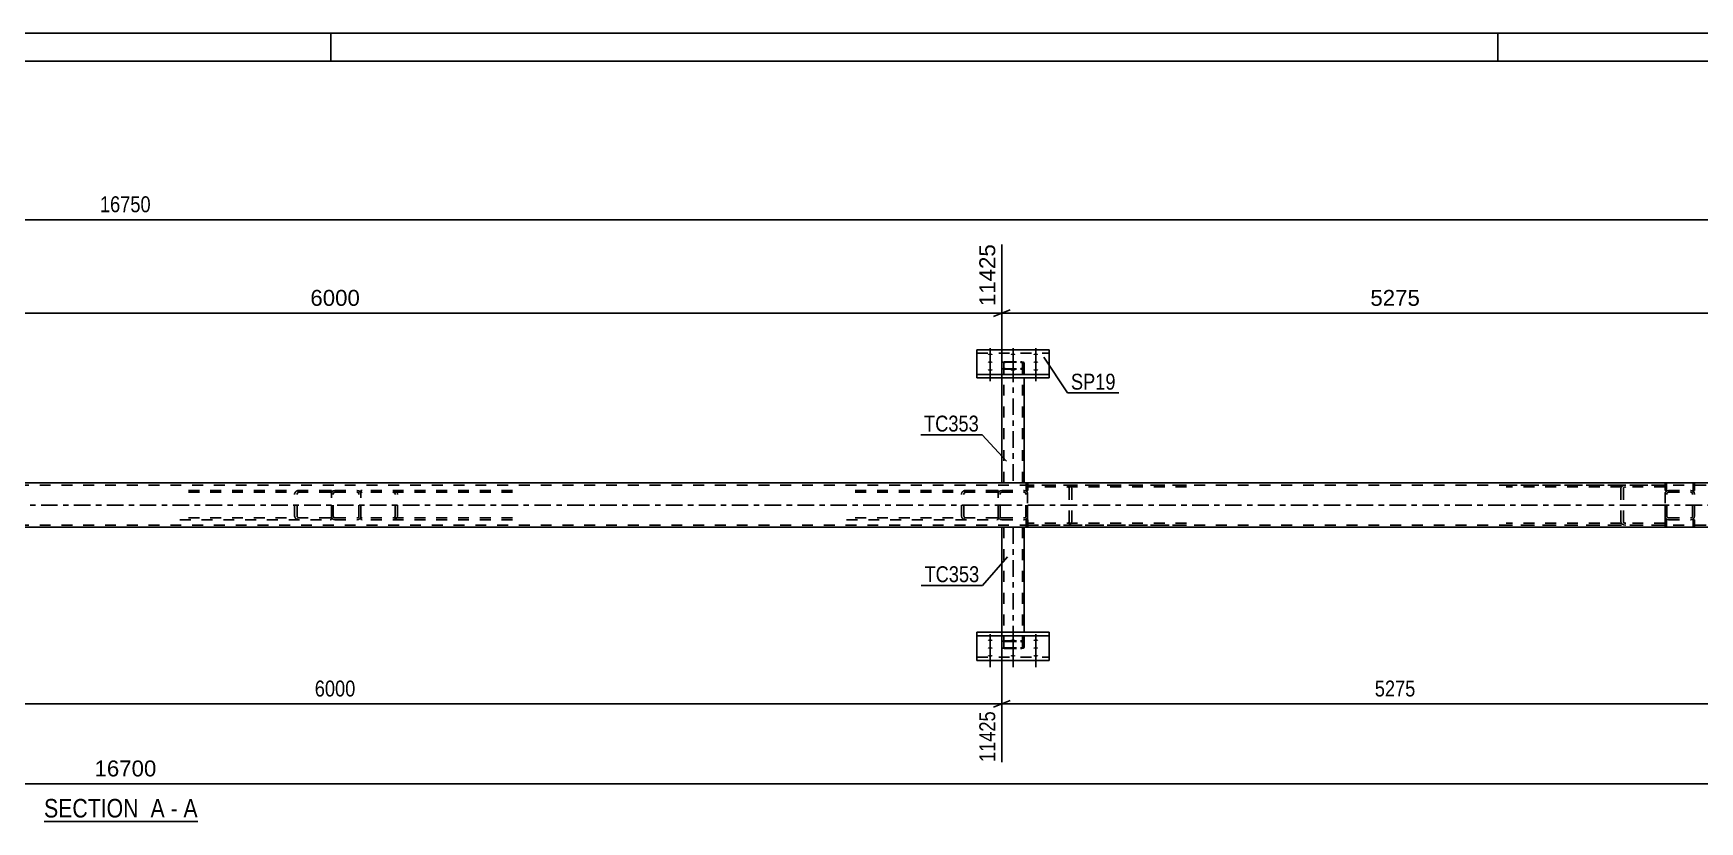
# Model space of a CAD drawing. Header units: millimetres. Extents: x -76 to 765, y -395 to 199.
# Drawn here: x 291.4 to 591.3, y 57.2 to 199 of the extents above; entities that cross this region are included whole.
import ezdxf

# ---------------------------------------------------------------- set-up
doc = ezdxf.new("R2010")
doc.units = ezdxf.units.MM
doc.linetypes.add('DXK_LINE_DOT2', pattern=[3.9198, 1.9599, -1.9599])
doc.linetypes.add('DXK_LINE_DOT3', pattern=[5.9187, 2.979, -0.9799, 0.9799, -0.9799])
doc.styles.add('Arial', font='ARIAL.TTF', dxfattribs={"height": 0.2})
doc.styles.add('Arial Narrow', font='ARIALN.TTF', dxfattribs={"height": 0.2})

# ---------------------------------------------------------------- blocks, each defined once
blk = doc.blocks.new('Unknown-761551795-1132')
at = {"color": 5, "linetype": 'Continuous'}
for p, q in [((764.95, 199), (-76.05, 199)), ((344.95, 194), (344.95, 199)), ((554.95, 194), (554.95, 199)), ((759.95, 194), (-71.05, 194))]:
    blk.add_line(p, q, dxfattribs=at)
blk = doc.blocks.new('Unknown-761551795-20 - 2771')
at = {"color": 6, "linetype": 'Continuous'}
blk.add_line((293.34, 57.16), (320.99, 57.16), dxfattribs=at)
at = {"color": 0, "linetype": 'Continuous'}
blk.add_wipeout([(311.45, 57.91), (311.45, 61.41), (293.34, 61.41), (293.34, 57.91)], dxfattribs=at)
at = {"color": 7, "linetype": 'Continuous', "style": 'Arial Narrow'}
blk.add_text('SECTION ', height=3.34, dxfattribs=at).set_placement((293.34, 57.91))
at = {"color": 0, "linetype": 'Continuous'}
blk.add_wipeout([(315.06, 57.91), (315.06, 61.41), (312.5, 61.41), (312.5, 57.91)], dxfattribs=at)
blk.add_wipeout([(317.38, 57.91), (317.38, 61.41), (316.11, 61.41), (316.11, 57.91)], dxfattribs=at)
at = {"color": 7, "linetype": 'Continuous', "style": 'Arial Narrow'}
blk.add_text('A', height=3.34, dxfattribs=at).set_placement((312.5, 57.91))
at = {"color": 0, "linetype": 'Continuous'}
blk.add_wipeout([(320.99, 57.91), (320.99, 61.41), (318.43, 61.41), (318.43, 57.91)], dxfattribs=at)
at = {"color": 7, "linetype": 'Continuous', "style": 'Arial Narrow'}
for s, p in [('A', (318.43, 57.91)), ('-', (316.11, 57.91))]:
    blk.add_text(s, height=3.34, dxfattribs=at).set_placement(p)
blk = doc.blocks.new('Part-761551795-2806 - 2771')
at = {"color": 7, "linetype": 'DXK_LINE_DOT2'}
for p, q in [((556.46, 117.72), (585.07, 117.72)), ((585.07, 117.4), (556.46, 117.4)), ((577.19, 117.32), (577.12, 117.08)), ((577.12, 111.16), (577.12, 117.08)), ((577.56, 117.08), (577.59, 117.2)), ((577.56, 111.16), (577.56, 117.08)), ((578, 117.72), (577.66, 117.67)), ((577.83, 117.37), (578, 117.4)), ((585.07, 110.52), (585.07, 117.72)), ((577.12, 111.16), (577.19, 110.91)), ((577.59, 111.04), (577.56, 111.16)), ((585.07, 110.84), (556.46, 110.84)), ((585.07, 110.52), (556.46, 110.52)), ((577.66, 110.57), (578, 110.52)), ((578, 110.84), (577.83, 110.86))]:
    blk.add_line(p, q, dxfattribs=at)
for centre, radius, start, end in [((577.87, 116.89), 0.802, 104.5547, 147.5896), ((577.93, 116.99), 0.401, 104.5547, 147.5896), ((577.93, 111.25), 0.401, 212.4104, 255.4453), ((577.87, 111.34), 0.802, 212.4104, 255.4453)]:
    blk.add_arc(centre, radius, start, end, dxfattribs=at)
blk = doc.blocks.new('Part-761551795-2894 - 2771')
at = {"color": 7, "linetype": 'DXK_LINE_DOT2'}
for p, q in [((585.11, 116.36), (585.07, 116.12)), ((585.07, 112.12), (585.07, 116.12)), ((585.39, 116.12), (585.41, 116.24)), ((585.39, 112.12), (585.39, 116.12)), ((585.71, 116.76), (585.46, 116.71)), ((585.58, 116.41), (585.71, 116.44)), ((585.71, 116.76), (589.71, 116.76)), ((585.71, 116.44), (589.71, 116.44)), ((589.95, 116.71), (589.71, 116.76)), ((589.71, 116.44), (589.83, 116.41)), ((590, 116.24), (590.03, 116.12)), ((590.03, 112.12), (590.03, 116.12)), ((590.35, 116.12), (590.3, 116.36)), ((590.35, 112.12), (590.35, 116.12)), ((585.07, 112.12), (585.11, 111.87)), ((585.41, 112), (585.39, 112.12)), ((585.46, 111.53), (585.71, 111.48)), ((585.71, 111.8), (585.58, 111.82)), ((585.71, 111.8), (589.71, 111.8)), ((585.71, 111.48), (589.71, 111.48)), ((589.83, 111.82), (589.71, 111.8)), ((589.71, 111.48), (589.95, 111.53)), ((590.03, 112.12), (590, 112)), ((590.3, 111.87), (590.35, 112.12))]:
    blk.add_line(p, q, dxfattribs=at)
at = {"color": 7, "linetype": 'DXK_LINE_DOT3'}
blk.add_line((587.71, 114.12), (587.71, 114.12), dxfattribs=at)
at = {"color": 7, "linetype": 'DXK_LINE_DOT2'}
for centre, radius, start, end in [((585.71, 116.12), 0.64, 112.5, 157.5), ((585.71, 116.12), 0.32, 112.5, 157.5), ((589.71, 116.12), 0.32, 22.5, 67.5), ((589.71, 116.12), 0.64, 22.5, 67.5), ((585.71, 112.12), 0.64, 202.5, 247.5), ((585.71, 112.12), 0.32, 202.5, 247.5), ((589.71, 112.12), 0.32, 292.5, 337.5), ((589.71, 112.12), 0.64, 292.5, 337.5)]:
    blk.add_arc(centre, radius, start, end, dxfattribs=at)
blk = doc.blocks.new('Part-761551795-2795 - 2771')
at = {"color": 7, "linetype": 'DXK_LINE_DOT2'}
for p, q in [((590.35, 111.48), (590.11, 111.48)), ((590.11, 111.48), (590.11, 110.28)), ((590.11, 111.48), (590.11, 110.28)), ((590.35, 110.28), (590.35, 111.48)), ((590.35, 110.28), (590.35, 111.48)), ((590.35, 110.28), (590.11, 110.28))]:
    blk.add_line(p, q, dxfattribs=at)
blk = doc.blocks.new('Part-761551795-2792 - 2771')
at = {"color": 7, "linetype": 'DXK_LINE_DOT2'}
for p, q in [((470.36, 111.48), (470.11, 111.48)), ((470.11, 111.48), (470.11, 110.28)), ((470.12, 111.48), (470.12, 110.28)), ((470.35, 110.28), (470.35, 111.48)), ((470.36, 110.28), (470.36, 111.48)), ((470.36, 110.28), (470.11, 110.28))]:
    blk.add_line(p, q, dxfattribs=at)
blk = doc.blocks.new('Part-761551795-2793 - 2771')
at = {"color": 7, "linetype": 'DXK_LINE_DOT2'}
for p, q in [((470.36, 117.96), (470.11, 117.96)), ((470.11, 117.96), (470.11, 116.76)), ((470.12, 117.96), (470.12, 116.76)), ((470.35, 117.96), (470.35, 116.76)), ((470.36, 116.76), (470.36, 117.96)), ((470.11, 116.76), (470.36, 116.76))]:
    blk.add_line(p, q, dxfattribs=at)
blk = doc.blocks.new('Part-761551795-2794 - 2771')
at = {"color": 7, "linetype": 'DXK_LINE_DOT2'}
for p, q in [((585.31, 111.48), (585.07, 111.48)), ((585.07, 110.28), (585.07, 111.48)), ((585.07, 111.48), (585.07, 110.28)), ((585.31, 110.28), (585.31, 111.48)), ((585.31, 110.28), (585.31, 111.48)), ((585.07, 110.28), (585.31, 110.28))]:
    blk.add_line(p, q, dxfattribs=at)
blk = doc.blocks.new('Part-761551795-2796 - 2771')
at = {"color": 7, "linetype": 'DXK_LINE_DOT2'}
for p, q in [((585.31, 117.96), (585.07, 117.96)), ((585.07, 117.96), (585.07, 116.76)), ((585.07, 117.96), (585.07, 116.76)), ((585.31, 116.76), (585.31, 117.96)), ((585.31, 116.76), (585.31, 117.96)), ((585.07, 116.76), (585.31, 116.76))]:
    blk.add_line(p, q, dxfattribs=at)
blk = doc.blocks.new('Part-761551795-2797 - 2771')
at = {"color": 7, "linetype": 'DXK_LINE_DOT2'}
for p, q in [((590.35, 117.96), (590.11, 117.96)), ((590.11, 117.96), (590.11, 116.76)), ((590.11, 117.96), (590.11, 116.76)), ((590.35, 117.96), (590.35, 116.76)), ((590.35, 116.76), (590.35, 117.96)), ((590.11, 116.76), (590.35, 116.76))]:
    blk.add_line(p, q, dxfattribs=at)
blk = doc.blocks.new('Part-761551795-2804 - 2771')
at = {"color": 7, "linetype": 'DXK_LINE_DOT2'}
for p, q in [((464.81, 116.76), (437.77, 116.76)), ((464.81, 116.44), (437.77, 116.44)), ((458.51, 116.36), (458.44, 116.12)), ((458.44, 112.12), (458.44, 116.12)), ((458.88, 116.12), (458.91, 116.24)), ((458.88, 112.12), (458.88, 116.12)), ((459.32, 116.76), (458.98, 116.71)), ((459.15, 116.41), (459.32, 116.44)), ((464.81, 116.76), (465.07, 116.72)), ((464.81, 116.44), (464.98, 116.41)), ((464.98, 116.41), (465.07, 116.37)), ((465.07, 111.52), (465.07, 116.72)), ((464.81, 111.8), (437.77, 111.8)), ((437.77, 111.48), (464.81, 111.48)), ((458.44, 112.12), (458.51, 111.87)), ((458.91, 112), (458.88, 112.12)), ((458.98, 111.53), (459.32, 111.48)), ((459.32, 111.8), (459.15, 111.82)), ((464.98, 111.82), (464.81, 111.8)), ((464.81, 111.48), (465.07, 111.52)), ((465.07, 111.87), (464.98, 111.82))]:
    blk.add_line(p, q, dxfattribs=at)
for centre, radius, start, end in [((459.18, 115.93), 0.802, 104.5546, 147.5894), ((459.25, 116.03), 0.401, 104.5546, 147.5894), ((459.18, 112.3), 0.802, 212.4106, 255.4454), ((459.25, 112.21), 0.401, 212.4106, 255.4454)]:
    blk.add_arc(centre, radius, start, end, dxfattribs=at)
blk = doc.blocks.new('Part-761551795-2805 - 2771')
at = {"color": 7, "linetype": 'DXK_LINE_DOT2'}
for p, q in [((350.6, 116.76), (350.34, 116.72)), ((350.34, 111.52), (350.34, 116.72)), ((350.34, 116.37), (350.43, 116.41)), ((350.43, 116.41), (350.6, 116.44)), ((377.64, 116.76), (350.6, 116.76)), ((377.64, 116.44), (350.6, 116.44)), ((356.43, 116.71), (356.09, 116.76)), ((356.09, 116.44), (356.26, 116.41)), ((356.5, 116.24), (356.53, 116.12)), ((356.53, 112.12), (356.53, 116.12)), ((356.97, 116.12), (356.91, 116.36)), ((356.97, 112.12), (356.97, 116.12)), ((350.43, 111.82), (350.34, 111.87)), ((350.34, 111.52), (350.6, 111.48)), ((350.6, 111.8), (350.43, 111.82)), ((377.64, 111.8), (350.6, 111.8)), ((377.64, 111.48), (350.6, 111.48)), ((356.26, 111.82), (356.09, 111.8)), ((356.09, 111.48), (356.43, 111.53)), ((356.53, 112.12), (356.5, 112)), ((356.91, 111.87), (356.97, 112.12))]:
    blk.add_line(p, q, dxfattribs=at)
for centre, radius, start, end in [((356.16, 116.03), 0.401, 32.4104, 75.4453), ((356.23, 115.93), 0.802, 32.4104, 75.4453), ((356.16, 112.21), 0.401, 284.5547, 327.5896), ((356.23, 112.3), 0.802, 284.5547, 327.5896)]:
    blk.add_arc(centre, radius, start, end, dxfattribs=at)
blk = doc.blocks.new('Bolt-761551795-2856 - 2771')
at = {"linetype": 'Continuous'}
for points in [[(463.62, 141.09), (463.52, 141.09), (463.44, 141.1), (463.36, 141.12), (463.29, 141.14), (463.23, 141.16), (463.2, 141.19), (463.18, 141.22), (463.18, 141.26), (463.2, 141.29), (463.23, 141.31), (463.29, 141.34), (463.36, 141.36), (463.44, 141.38), (463.52, 141.39), (463.62, 141.39), (463.71, 141.39), (463.79, 141.38), (463.87, 141.36), (463.94, 141.34), (464, 141.31), (464.03, 141.29), (464.05, 141.26), (464.05, 141.22), (464.03, 141.19), (464, 141.16), (463.94, 141.14), (463.87, 141.12), (463.79, 141.1), (463.71, 141.09)], [(467.72, 141.09), (467.62, 141.09), (467.54, 141.1), (467.46, 141.12), (467.39, 141.14), (467.33, 141.16), (467.3, 141.19), (467.28, 141.22), (467.28, 141.26), (467.3, 141.29), (467.33, 141.31), (467.39, 141.34), (467.46, 141.36), (467.54, 141.38), (467.62, 141.39), (467.72, 141.39), (467.81, 141.39), (467.89, 141.38), (467.97, 141.36), (468.04, 141.34), (468.1, 141.31), (468.13, 141.29), (468.15, 141.26), (468.15, 141.22), (468.13, 141.19), (468.1, 141.16), (468.04, 141.14), (467.97, 141.12), (467.89, 141.1), (467.81, 141.09)], [(471.82, 141.09), (471.72, 141.09), (471.64, 141.1), (471.56, 141.12), (471.49, 141.14), (471.43, 141.16), (471.4, 141.19), (471.38, 141.22), (471.38, 141.26), (471.4, 141.29), (471.43, 141.31), (471.49, 141.34), (471.56, 141.36), (471.64, 141.38), (471.72, 141.39), (471.82, 141.39), (471.91, 141.39), (471.99, 141.38), (472.07, 141.36), (472.14, 141.34), (472.2, 141.31), (472.23, 141.29), (472.25, 141.26), (472.25, 141.22), (472.23, 141.19), (472.2, 141.16), (472.14, 141.14), (472.07, 141.12), (471.99, 141.1), (471.91, 141.09)], [(463.62, 139.69), (463.52, 139.69), (463.44, 139.7), (463.36, 139.72), (463.29, 139.74), (463.23, 139.76), (463.2, 139.79), (463.18, 139.82), (463.18, 139.85), (463.2, 139.88), (463.23, 139.91), (463.29, 139.94), (463.36, 139.96), (463.44, 139.97), (463.52, 139.98), (463.62, 139.99), (463.71, 139.98), (463.79, 139.97), (463.87, 139.96), (463.94, 139.94), (464, 139.91), (464.03, 139.88), (464.05, 139.85), (464.05, 139.82), (464.03, 139.79), (464, 139.76), (463.94, 139.74), (463.87, 139.72), (463.79, 139.7), (463.71, 139.69)], [(463.62, 138.28), (463.52, 138.29), (463.44, 138.3), (463.36, 138.31), (463.29, 138.33), (463.23, 138.36), (463.2, 138.39), (463.18, 138.42), (463.18, 138.45), (463.2, 138.48), (463.23, 138.51), (463.29, 138.54), (463.36, 138.56), (463.44, 138.57), (463.52, 138.58), (463.62, 138.59), (463.71, 138.58), (463.79, 138.57), (463.87, 138.56), (463.94, 138.54), (464, 138.51), (464.03, 138.48), (464.05, 138.45), (464.05, 138.42), (464.03, 138.39), (464, 138.36), (463.94, 138.33), (463.87, 138.31), (463.79, 138.3), (463.71, 138.29)], [(467.72, 138.28), (467.62, 138.29), (467.54, 138.3), (467.46, 138.31), (467.39, 138.33), (467.33, 138.36), (467.3, 138.39), (467.28, 138.42), (467.28, 138.45), (467.3, 138.48), (467.33, 138.51), (467.39, 138.54), (467.46, 138.56), (467.54, 138.57), (467.62, 138.58), (467.72, 138.59), (467.81, 138.58), (467.89, 138.57), (467.97, 138.56), (468.04, 138.54), (468.1, 138.51), (468.13, 138.48), (468.15, 138.45), (468.15, 138.42), (468.13, 138.39), (468.1, 138.36), (468.04, 138.33), (467.97, 138.31), (467.89, 138.3), (467.81, 138.29)], [(471.82, 139.69), (471.72, 139.69), (471.64, 139.7), (471.56, 139.72), (471.49, 139.74), (471.43, 139.76), (471.4, 139.79), (471.38, 139.82), (471.38, 139.85), (471.4, 139.88), (471.43, 139.91), (471.49, 139.94), (471.56, 139.96), (471.64, 139.97), (471.72, 139.98), (471.82, 139.99), (471.91, 139.98), (471.99, 139.97), (472.07, 139.96), (472.14, 139.94), (472.2, 139.91), (472.23, 139.88), (472.25, 139.85), (472.25, 139.82), (472.23, 139.79), (472.2, 139.76), (472.14, 139.74), (472.07, 139.72), (471.99, 139.7), (471.91, 139.69)], [(471.82, 138.28), (471.72, 138.29), (471.64, 138.3), (471.56, 138.31), (471.49, 138.33), (471.43, 138.36), (471.4, 138.39), (471.38, 138.42), (471.38, 138.45), (471.4, 138.48), (471.43, 138.51), (471.49, 138.54), (471.56, 138.56), (471.64, 138.57), (471.72, 138.58), (471.82, 138.59), (471.91, 138.58), (471.99, 138.57), (472.07, 138.56), (472.14, 138.54), (472.2, 138.51), (472.23, 138.48), (472.25, 138.45), (472.25, 138.42), (472.23, 138.39), (472.2, 138.36), (472.14, 138.33), (472.07, 138.31), (471.99, 138.3), (471.91, 138.29)]]:
    blk.add_hatch(color=1, dxfattribs=at).paths.add_polyline_path(points)
at = {"color": 1, "linetype": 'Continuous'}
for p, q in [((463.62, 142.33), (463.62, 139.21)), ((467.72, 142.33), (467.72, 139.21)), ((471.82, 142.33), (471.82, 139.21)), ((463.62, 140.93), (463.62, 137.81)), ((463.62, 139.52), (463.62, 136.41)), ((467.72, 139.52), (467.72, 136.41)), ((471.82, 140.93), (471.82, 137.81)), ((471.82, 139.52), (471.82, 136.41))]:
    blk.add_line(p, q, dxfattribs=at)
blk = doc.blocks.new('Part-761551795-2807 - 2771')
at = {"color": 7, "linetype": 'DXK_LINE_DOT2'}
for p, q in [((470.35, 110.52), (470.35, 117.72)), ((498.95, 117.72), (470.35, 117.72)), ((498.95, 117.4), (470.35, 117.4)), ((477.75, 117.67), (477.41, 117.72)), ((477.41, 117.4), (477.58, 117.37)), ((477.82, 117.2), (477.85, 117.08)), ((477.85, 111.16), (477.85, 117.08)), ((478.29, 117.08), (478.22, 117.32)), ((478.29, 111.16), (478.29, 117.08)), ((477.85, 111.16), (477.82, 111.04)), ((478.22, 110.91), (478.29, 111.16)), ((498.95, 110.84), (470.35, 110.84)), ((470.35, 110.52), (498.95, 110.52)), ((477.58, 110.86), (477.41, 110.84)), ((477.41, 110.52), (477.75, 110.57))]:
    blk.add_line(p, q, dxfattribs=at)
for centre, radius, start, end in [((477.48, 116.99), 0.401, 32.4104, 75.4453), ((477.55, 116.89), 0.802, 32.4104, 75.4453), ((477.48, 111.25), 0.401, 284.5547, 327.5896), ((477.55, 111.34), 0.802, 284.5547, 327.5896)]:
    blk.add_arc(centre, radius, start, end, dxfattribs=at)
blk = doc.blocks.new('Part-761551795-2809 - 2771')
at = {"color": 7, "linetype": 'DXK_LINE_DOT2'}
for p, q in [((345.11, 116.36), (345.06, 116.12)), ((345.06, 112.12), (345.06, 116.12)), ((345.38, 116.12), (345.41, 116.24)), ((345.38, 112.12), (345.38, 116.12)), ((345.7, 116.76), (345.46, 116.71)), ((345.58, 116.41), (345.7, 116.44)), ((345.7, 116.76), (349.7, 116.76)), ((345.7, 116.44), (349.7, 116.44)), ((349.95, 116.71), (349.7, 116.76)), ((349.7, 116.44), (349.83, 116.41)), ((350, 116.24), (350.02, 116.12)), ((350.02, 112.12), (350.02, 116.12)), ((350.34, 116.12), (350.3, 116.36)), ((350.34, 112.12), (350.34, 116.12)), ((345.06, 112.12), (345.11, 111.87)), ((345.41, 112), (345.38, 112.12)), ((345.46, 111.53), (345.7, 111.48)), ((345.7, 111.8), (345.58, 111.82)), ((345.7, 111.8), (349.7, 111.8)), ((345.7, 111.48), (349.7, 111.48)), ((349.83, 111.82), (349.7, 111.8)), ((349.7, 111.48), (349.95, 111.53)), ((350.02, 112.12), (350, 112)), ((350.3, 111.87), (350.34, 112.12))]:
    blk.add_line(p, q, dxfattribs=at)
for centre, radius, start, end in [((345.7, 116.12), 0.64, 112.5, 157.5), ((345.7, 116.12), 0.32, 112.5, 157.5), ((349.7, 116.12), 0.32, 22.5, 67.5), ((349.7, 116.12), 0.64, 22.5, 67.5), ((345.7, 112.12), 0.64, 202.5, 247.5), ((345.7, 112.12), 0.32, 202.5, 247.5), ((349.7, 112.12), 0.32, 292.5, 337.5), ((349.7, 112.12), 0.64, 292.5, 337.5)]:
    blk.add_arc(centre, radius, start, end, dxfattribs=at)
blk = doc.blocks.new('Part-761551795-2814 - 2771')
at = {"color": 7, "linetype": 'DXK_LINE_DOT2'}
for p, q in [((344.81, 116.76), (317.77, 116.76)), ((344.81, 116.44), (317.77, 116.44)), ((338.51, 116.36), (338.44, 116.12)), ((338.44, 112.12), (338.44, 116.12)), ((338.88, 116.12), (338.91, 116.24)), ((338.88, 112.12), (338.88, 116.12)), ((339.32, 116.76), (338.98, 116.71)), ((339.15, 116.41), (339.32, 116.44)), ((344.81, 116.76), (345.06, 116.72)), ((344.81, 116.44), (344.98, 116.41)), ((344.98, 116.41), (345.06, 116.37)), ((345.06, 111.52), (345.06, 116.72)), ((344.81, 111.8), (317.77, 111.8)), ((317.77, 111.48), (344.81, 111.48)), ((338.44, 112.12), (338.51, 111.87)), ((338.91, 112), (338.88, 112.12)), ((338.98, 111.53), (339.32, 111.48)), ((339.32, 111.8), (339.15, 111.82)), ((344.98, 111.82), (344.81, 111.8)), ((344.81, 111.48), (345.06, 111.52)), ((345.06, 111.87), (344.98, 111.82))]:
    blk.add_line(p, q, dxfattribs=at)
for centre, radius, start, end in [((339.18, 115.93), 0.802, 104.5547, 147.5896), ((339.25, 116.03), 0.401, 104.5547, 147.5896), ((339.18, 112.3), 0.802, 212.4104, 255.4453), ((339.25, 112.21), 0.401, 212.4104, 255.4453)]:
    blk.add_arc(centre, radius, start, end, dxfattribs=at)
blk = doc.blocks.new('Bolt-761551795-2819 - 2771')
at = {"linetype": 'Continuous'}
for points in [[(463.62, 89.95), (463.71, 89.95), (463.79, 89.94), (463.87, 89.92), (463.94, 89.9), (464, 89.88), (464.03, 89.85), (464.05, 89.82), (464.05, 89.79), (464.03, 89.76), (464, 89.73), (463.94, 89.7), (463.87, 89.68), (463.79, 89.67), (463.71, 89.66), (463.62, 89.65), (463.52, 89.66), (463.44, 89.67), (463.36, 89.68), (463.29, 89.7), (463.23, 89.73), (463.2, 89.76), (463.18, 89.79), (463.18, 89.82), (463.2, 89.85), (463.23, 89.88), (463.29, 89.9), (463.36, 89.92), (463.44, 89.94), (463.52, 89.95)], [(463.62, 88.55), (463.71, 88.55), (463.79, 88.54), (463.87, 88.52), (463.94, 88.5), (464, 88.48), (464.03, 88.45), (464.05, 88.42), (464.05, 88.39), (464.03, 88.35), (464, 88.33), (463.94, 88.3), (463.87, 88.28), (463.79, 88.26), (463.71, 88.25), (463.62, 88.25), (463.52, 88.25), (463.44, 88.26), (463.36, 88.28), (463.29, 88.3), (463.23, 88.33), (463.2, 88.35), (463.18, 88.39), (463.18, 88.42), (463.2, 88.45), (463.23, 88.48), (463.29, 88.5), (463.36, 88.52), (463.44, 88.54), (463.52, 88.55)], [(463.62, 87.15), (463.71, 87.15), (463.79, 87.14), (463.87, 87.12), (463.94, 87.1), (464, 87.07), (464.03, 87.04), (464.05, 87.01), (464.05, 86.98), (464.03, 86.95), (464, 86.92), (463.94, 86.9), (463.87, 86.88), (463.79, 86.86), (463.71, 86.85), (463.62, 86.85), (463.52, 86.85), (463.44, 86.86), (463.36, 86.88), (463.29, 86.9), (463.23, 86.92), (463.2, 86.95), (463.18, 86.98), (463.18, 87.01), (463.2, 87.04), (463.23, 87.07), (463.29, 87.1), (463.36, 87.12), (463.44, 87.14), (463.52, 87.15)], [(467.72, 89.95), (467.81, 89.95), (467.89, 89.94), (467.97, 89.92), (468.04, 89.9), (468.1, 89.88), (468.13, 89.85), (468.15, 89.82), (468.15, 89.79), (468.13, 89.76), (468.1, 89.73), (468.04, 89.7), (467.97, 89.68), (467.89, 89.67), (467.81, 89.66), (467.72, 89.65), (467.62, 89.66), (467.54, 89.67), (467.46, 89.68), (467.39, 89.7), (467.33, 89.73), (467.3, 89.76), (467.28, 89.79), (467.28, 89.82), (467.3, 89.85), (467.33, 89.88), (467.39, 89.9), (467.46, 89.92), (467.54, 89.94), (467.62, 89.95)], [(467.72, 87.15), (467.81, 87.15), (467.89, 87.14), (467.97, 87.12), (468.04, 87.1), (468.1, 87.07), (468.13, 87.04), (468.15, 87.01), (468.15, 86.98), (468.13, 86.95), (468.1, 86.92), (468.04, 86.9), (467.97, 86.88), (467.89, 86.86), (467.81, 86.85), (467.72, 86.85), (467.62, 86.85), (467.54, 86.86), (467.46, 86.88), (467.39, 86.9), (467.33, 86.92), (467.3, 86.95), (467.28, 86.98), (467.28, 87.01), (467.3, 87.04), (467.33, 87.07), (467.39, 87.1), (467.46, 87.12), (467.54, 87.14), (467.62, 87.15)], [(471.82, 89.95), (471.91, 89.95), (471.99, 89.94), (472.07, 89.92), (472.14, 89.9), (472.2, 89.88), (472.23, 89.85), (472.25, 89.82), (472.25, 89.79), (472.23, 89.76), (472.2, 89.73), (472.14, 89.7), (472.07, 89.68), (471.99, 89.67), (471.91, 89.66), (471.82, 89.65), (471.72, 89.66), (471.64, 89.67), (471.56, 89.68), (471.49, 89.7), (471.43, 89.73), (471.4, 89.76), (471.38, 89.79), (471.38, 89.82), (471.4, 89.85), (471.43, 89.88), (471.49, 89.9), (471.56, 89.92), (471.64, 89.94), (471.72, 89.95)], [(471.82, 88.55), (471.91, 88.55), (471.99, 88.54), (472.07, 88.52), (472.14, 88.5), (472.2, 88.48), (472.23, 88.45), (472.25, 88.42), (472.25, 88.39), (472.23, 88.35), (472.2, 88.33), (472.14, 88.3), (472.07, 88.28), (471.99, 88.26), (471.91, 88.25), (471.82, 88.25), (471.72, 88.25), (471.64, 88.26), (471.56, 88.28), (471.49, 88.3), (471.43, 88.33), (471.4, 88.35), (471.38, 88.39), (471.38, 88.42), (471.4, 88.45), (471.43, 88.48), (471.49, 88.5), (471.56, 88.52), (471.64, 88.54), (471.72, 88.55)], [(471.82, 87.15), (471.91, 87.15), (471.99, 87.14), (472.07, 87.12), (472.14, 87.1), (472.2, 87.07), (472.23, 87.04), (472.25, 87.01), (472.25, 86.98), (472.23, 86.95), (472.2, 86.92), (472.14, 86.9), (472.07, 86.88), (471.99, 86.86), (471.91, 86.85), (471.82, 86.85), (471.72, 86.85), (471.64, 86.86), (471.56, 86.88), (471.49, 86.9), (471.43, 86.92), (471.4, 86.95), (471.38, 86.98), (471.38, 87.01), (471.4, 87.04), (471.43, 87.07), (471.49, 87.1), (471.56, 87.12), (471.64, 87.14), (471.72, 87.15)]]:
    blk.add_hatch(color=1, dxfattribs=at).paths.add_polyline_path(points)
at = {"color": 1, "linetype": 'Continuous'}
for p, q in [((463.62, 90.89), (463.62, 87.77)), ((467.72, 90.89), (467.72, 87.77)), ((471.82, 90.89), (471.82, 87.77)), ((463.62, 89.49), (463.62, 86.37)), ((463.62, 88.09), (463.62, 84.97)), ((467.72, 88.09), (467.72, 84.97)), ((471.82, 89.49), (471.82, 86.37)), ((471.82, 88.09), (471.82, 84.97))]:
    blk.add_line(p, q, dxfattribs=at)
blk = doc.blocks.new('Part-761551795-2847 - 2771')
at = {"color": 7, "linetype": 'DXK_LINE_DOT2'}
for p, q in [((596.35, 117.72), (8.7, 117.72)), ((469.72, 118.12), (465.72, 118.12)), ((596.35, 110.52), (8.7, 110.52)), ((469.72, 110.12), (465.72, 110.12))]:
    blk.add_line(p, q, dxfattribs=at)
at = {"color": 2, "linetype": 'Continuous'}
for p, q in [((465.72, 118.12), (229.72, 118.12)), ((596.35, 118.12), (469.72, 118.12)), ((465.72, 110.12), (229.72, 110.12)), ((596.35, 110.12), (469.72, 110.12))]:
    blk.add_line(p, q, dxfattribs=at)
at = {"color": 7, "linetype": 'DXK_LINE_DOT3'}
blk.add_line((8.7, 114.12), (596.35, 114.12), dxfattribs=at)
blk = doc.blocks.new('Part-761551795-2864 - 2771')
at = {"color": 2, "linetype": 'Continuous'}
for p, q in [((469.72, 110.12), (465.72, 110.12)), ((465.72, 91.23), (465.72, 110.12)), ((469.72, 91.23), (469.72, 110.12))]:
    blk.add_line(p, q, dxfattribs=at)
at = {"color": 7, "linetype": 'DXK_LINE_DOT2'}
for p, q in [((466.04, 88.54), (466.04, 110.12)), ((469.3, 110.12), (469.32, 110.12)), ((469.37, 110.12), (469.4, 110.12)), ((469.4, 88.54), (469.4, 110.12)), ((465.72, 88.54), (465.72, 91.23)), ((469.72, 88.54), (469.72, 91.23)), ((465.76, 89.55), (465.72, 89.47)), ((465.72, 88.54), (465.76, 88.45)), ((465.9, 89.62), (465.76, 89.55)), ((465.76, 88.45), (465.9, 88.38)), ((466.11, 89.67), (465.9, 89.62)), ((465.9, 88.38), (466.11, 88.33)), ((466.04, 89.47), (466.06, 89.51)), ((466.06, 88.5), (466.04, 88.54)), ((466.06, 89.51), (466.13, 89.54)), ((466.13, 88.46), (466.06, 88.5)), ((466.36, 89.69), (466.11, 89.67)), ((466.11, 88.33), (466.36, 88.32)), ((466.13, 89.54), (466.23, 89.57)), ((466.23, 88.44), (466.13, 88.46)), ((466.23, 89.57), (466.36, 89.58)), ((466.36, 88.43), (466.23, 88.44)), ((466.36, 89.69), (469.08, 89.69)), ((466.36, 89.58), (469.08, 89.58)), ((466.36, 88.43), (469.08, 88.43)), ((466.36, 88.32), (469.08, 88.32)), ((469.32, 89.67), (469.08, 89.69)), ((469.08, 89.58), (469.2, 89.57)), ((469.2, 88.44), (469.08, 88.43)), ((469.08, 88.32), (469.32, 88.33)), ((469.2, 89.57), (469.3, 89.54)), ((469.3, 88.46), (469.2, 88.44)), ((469.3, 89.54), (469.37, 89.51)), ((469.37, 88.5), (469.3, 88.46)), ((469.53, 89.62), (469.32, 89.67)), ((469.32, 88.33), (469.53, 88.38)), ((469.37, 89.51), (469.4, 89.47)), ((469.4, 88.54), (469.37, 88.5)), ((469.67, 89.55), (469.53, 89.62)), ((469.53, 88.38), (469.67, 88.45)), ((469.72, 89.47), (469.67, 89.55)), ((469.67, 88.45), (469.72, 88.54))]:
    blk.add_line(p, q, dxfattribs=at)
at = {"color": 7, "linetype": 'DXK_LINE_DOT3'}
blk.add_line((467.72, 110.12), (467.72, 89), dxfattribs=at)
blk = doc.blocks.new('Part-761551795-2869 - 2771')
at = {"color": 7, "linetype": 'DXK_LINE_DOT2'}
for p, q in [((465.76, 139.78), (465.72, 139.7)), ((465.72, 139.7), (465.72, 137.01)), ((465.72, 138.77), (465.76, 138.69)), ((465.9, 139.86), (465.76, 139.78)), ((465.76, 138.69), (465.9, 138.62)), ((466.11, 139.9), (465.9, 139.86)), ((465.9, 138.62), (466.11, 138.57)), ((466.04, 139.7), (466.06, 139.74)), ((466.04, 139.7), (466.04, 118.12)), ((466.06, 138.73), (466.04, 138.77)), ((466.06, 139.74), (466.13, 139.78)), ((466.13, 138.69), (466.06, 138.73)), ((466.36, 139.92), (466.11, 139.9)), ((466.11, 138.57), (466.36, 138.55)), ((466.13, 139.78), (466.23, 139.8)), ((466.23, 138.67), (466.13, 138.69)), ((466.23, 139.8), (466.36, 139.81)), ((466.36, 138.66), (466.23, 138.67)), ((466.36, 139.92), (469.08, 139.92)), ((466.36, 139.81), (469.08, 139.81)), ((466.36, 138.66), (469.08, 138.66)), ((466.36, 138.55), (469.08, 138.55)), ((469.32, 139.9), (469.08, 139.92)), ((469.08, 139.81), (469.2, 139.8)), ((469.2, 138.67), (469.08, 138.66)), ((469.08, 138.55), (469.32, 138.57)), ((469.2, 139.8), (469.3, 139.78)), ((469.3, 138.69), (469.2, 138.67)), ((469.3, 139.78), (469.37, 139.74)), ((469.37, 138.73), (469.3, 138.69)), ((469.53, 139.86), (469.32, 139.9)), ((469.32, 138.57), (469.53, 138.62)), ((469.37, 139.74), (469.4, 139.7)), ((469.4, 138.77), (469.37, 138.73)), ((469.4, 139.7), (469.4, 118.12)), ((469.67, 139.78), (469.53, 139.86)), ((469.53, 138.62), (469.67, 138.69)), ((469.72, 139.7), (469.67, 139.78)), ((469.67, 138.69), (469.72, 138.77)), ((469.72, 139.7), (469.72, 137.01)), ((469.37, 118.12), (469.4, 118.12))]:
    blk.add_line(p, q, dxfattribs=at)
at = {"color": 7, "linetype": 'DXK_LINE_DOT3'}
blk.add_line((467.72, 139.24), (467.72, 118.12), dxfattribs=at)
at = {"color": 2, "linetype": 'Continuous'}
for p, q in [((465.72, 137.01), (465.72, 118.12)), ((469.72, 137.01), (469.72, 118.12)), ((469.32, 118.12), (465.72, 118.12)), ((469.72, 118.12), (469.32, 118.12))]:
    blk.add_line(p, q, dxfattribs=at)
blk = doc.blocks.new('Part-761551795-2880 - 2771')
at = {"color": 2, "linetype": 'Continuous'}
for p, q in [((474.22, 91.23), (461.22, 91.23)), ((461.22, 91.23), (461.22, 86.18)), ((461.22, 90.62), (474.22, 90.62)), ((474.22, 86.18), (474.22, 91.23)), ((461.22, 86.18), (474.22, 86.18))]:
    blk.add_line(p, q, dxfattribs=at)
at = {"color": 7, "linetype": 'DXK_LINE_DOT2'}
blk.add_line((461.22, 86.78), (474.22, 86.78), dxfattribs=at)
blk = doc.blocks.new('Part-761551795-2892 - 2771')
at = {"color": 7, "linetype": 'DXK_LINE_DOT2'}
for p, q in [((465.11, 116.36), (465.07, 116.12)), ((465.07, 112.12), (465.07, 116.12)), ((465.39, 116.12), (465.41, 116.24)), ((465.39, 112.12), (465.39, 116.12)), ((465.71, 116.76), (465.46, 116.71)), ((465.58, 116.41), (465.71, 116.44)), ((465.71, 116.76), (469.71, 116.76)), ((465.71, 116.44), (469.71, 116.44)), ((469.95, 116.71), (469.71, 116.76)), ((469.71, 116.44), (469.83, 116.41)), ((470, 116.24), (470.03, 116.12)), ((470.03, 112.12), (470.03, 116.12)), ((470.35, 116.12), (470.3, 116.36)), ((470.35, 112.12), (470.35, 116.12)), ((465.07, 112.12), (465.11, 111.87)), ((465.41, 112), (465.39, 112.12)), ((465.46, 111.53), (465.71, 111.48)), ((465.71, 111.8), (465.58, 111.82)), ((465.71, 111.8), (469.71, 111.8)), ((465.71, 111.48), (469.71, 111.48)), ((469.83, 111.82), (469.71, 111.8)), ((469.71, 111.48), (469.95, 111.53)), ((470.03, 112.12), (470, 112)), ((470.3, 111.87), (470.35, 112.12))]:
    blk.add_line(p, q, dxfattribs=at)
for centre, radius, start, end in [((465.71, 116.12), 0.64, 112.5, 157.5), ((465.71, 116.12), 0.32, 112.5, 157.5), ((469.71, 116.12), 0.32, 22.5, 67.5), ((469.71, 116.12), 0.64, 22.5, 67.5), ((465.71, 112.12), 0.64, 202.5, 247.5), ((465.71, 112.12), 0.32, 202.5, 247.5), ((469.71, 112.12), 0.32, 292.5, 337.5), ((469.71, 112.12), 0.64, 292.5, 337.5)]:
    blk.add_arc(centre, radius, start, end, dxfattribs=at)
blk = doc.blocks.new('Part-761551795-2938 - 2771')
at = {"color": 2, "linetype": 'Continuous'}
for p, q in [((461.22, 137.01), (461.22, 142.06)), ((461.22, 142.06), (474.22, 142.06)), ((474.22, 142.06), (474.22, 137.01)), ((461.22, 137.61), (474.22, 137.61)), ((461.22, 137.01), (474.22, 137.01))]:
    blk.add_line(p, q, dxfattribs=at)
at = {"color": 7, "linetype": 'DXK_LINE_DOT2'}
blk.add_line((461.22, 141.46), (474.22, 141.46), dxfattribs=at)
blk = doc.blocks.new('StraightDimension-761551795-2948 - 2771')
at = {"color": 7, "linetype": 'Continuous'}
blk.add_line((8.71, 63.95), (607.25, 63.95), dxfattribs=at)
at = {"color": 0}
blk.add_wipeout([(314.13, 64.7), (314.13, 68.9), (301.82, 68.9), (301.82, 64.7)], dxfattribs=at)
at = {"color": 3, "style": 'Arial'}
blk.add_text('16700', height=2.865, dxfattribs=at).set_placement((302.42, 65.3))
blk = doc.blocks.new('StraightDimension-761551795-3007 - 2771')
at = {"color": 7, "linetype": 'Continuous'}
for p, q in [((465.72, 128.65), (465.72, 161.03)), ((607.25, 123.95), (607.25, 161.03)), ((467.22, 149.22), (464.22, 148.02)), ((465.72, 148.62), (607.25, 148.62)), ((605.75, 148.02), (608.75, 149.22))]:
    blk.add_line(p, q, dxfattribs=at)
at = {"color": 0, "linetype": 'Continuous'}
blk.add_wipeout([(606.65, 161.63), (602.45, 161.63), (602.45, 149.32), (606.65, 149.32)], dxfattribs=at)
at = {"color": 0}
blk.add_wipeout([(541.53, 149.37), (541.53, 153.57), (531.43, 153.57), (531.43, 149.37)], dxfattribs=at)
at = {"color": 3, "linetype": 'Continuous', "style": 'Arial'}
blk.add_text('16700', height=2.865, rotation=90.0002, dxfattribs=at).set_placement((606.05, 149.92))
at = {"color": 3, "style": 'Arial'}
blk.add_text('5275', height=2.865, dxfattribs=at).set_placement((532.03, 149.97))
blk = doc.blocks.new('StraightDimension-761551795-3022 - 2771')
at = {"color": 7, "linetype": 'Continuous'}
for p, q in [((465.72, 128.65), (465.72, 161.03)), ((225.72, 128.65), (225.72, 158.81)), ((227.22, 149.22), (224.22, 148.02)), ((225.72, 148.62), (465.72, 148.62)), ((464.22, 148.02), (467.22, 149.22))]:
    blk.add_line(p, q, dxfattribs=at)
at = {"color": 0, "linetype": 'Continuous'}
blk.add_wipeout([(465.12, 161.63), (460.92, 161.63), (460.92, 149.32), (465.12, 149.32)], dxfattribs=at)
at = {"color": 0}
blk.add_wipeout([(350.76, 149.37), (350.76, 153.57), (340.67, 153.57), (340.67, 149.37)], dxfattribs=at)
at = {"color": 3, "linetype": 'Continuous', "style": 'Arial'}
blk.add_text('11425', height=2.865, rotation=90.0002, dxfattribs=at).set_placement((464.52, 149.92))
at = {"color": 3, "style": 'Arial'}
blk.add_text('6000', height=2.865, dxfattribs=at).set_placement((341.27, 149.97))
blk = doc.blocks.new('StraightDimension-761551795-3060 - 2771')
at = {"color": 7, "linetype": 'Continuous'}
for p, q in [((607.25, 104.32), (607.25, 67.89)), ((465.72, 98.9), (465.72, 67.89)), ((467.22, 78.93), (464.22, 77.73)), ((465.72, 78.33), (607.25, 78.33)), ((605.75, 77.73), (608.75, 78.93))]:
    blk.add_line(p, q, dxfattribs=at)
at = {"color": 0}
blk.add_wipeout([(540.74, 79.08), (540.74, 83.28), (532.22, 83.28), (532.22, 79.08)], dxfattribs=at)
at = {"color": 0, "linetype": 'Continuous'}
blk.add_wipeout([(606.65, 77.63), (602.45, 77.63), (602.45, 67.29), (606.65, 67.29)], dxfattribs=at)
at = {"color": 3, "style": 'Arial Narrow'}
blk.add_text('5275', height=2.863, dxfattribs=at).set_placement((532.82, 79.68))
at = {"color": 3, "linetype": 'Continuous', "style": 'Arial Narrow'}
blk.add_text('16700', height=2.863, rotation=90.0002, dxfattribs=at).set_placement((606.05, 67.89))
blk = doc.blocks.new('StraightDimension-761551795-3075 - 2771')
at = {"color": 7, "linetype": 'Continuous'}
for p, q in [((225.72, 98.9), (225.72, 69.72)), ((465.72, 98.9), (465.72, 67.89)), ((227.22, 78.93), (224.22, 77.73)), ((225.72, 78.33), (465.72, 78.33)), ((464.22, 77.73), (467.22, 78.93))]:
    blk.add_line(p, q, dxfattribs=at)
at = {"color": 0}
blk.add_wipeout([(349.97, 79.08), (349.97, 83.28), (341.46, 83.28), (341.46, 79.08)], dxfattribs=at)
at = {"color": 0, "linetype": 'Continuous'}
blk.add_wipeout([(465.12, 77.63), (460.92, 77.63), (460.92, 67.29), (465.12, 67.29)], dxfattribs=at)
at = {"color": 3, "style": 'Arial Narrow'}
blk.add_text('6000', height=2.863, dxfattribs=at).set_placement((342.06, 79.68))
at = {"color": 3, "linetype": 'Continuous', "style": 'Arial Narrow'}
blk.add_text('11425', height=2.863, rotation=90.0002, dxfattribs=at).set_placement((464.52, 67.89))
blk = doc.blocks.new('StraightDimension-761551795-14532 - 2771')
at = {"color": 7, "linetype": 'Continuous'}
blk.add_line((7.7, 165.46), (608.24, 165.46), dxfattribs=at)
at = {"color": 0}
blk.add_wipeout([(313.14, 166.21), (313.14, 170.41), (302.8, 170.41), (302.8, 166.21)], dxfattribs=at)
at = {"color": 3, "style": 'Arial Narrow'}
blk.add_text('16750', height=2.863, dxfattribs=at).set_placement((303.4, 166.81))
blk = doc.blocks.new('Mark-761551795-2860 - 2771')
at = {"color": 0}
blk.add_wipeout([(461.65, 100.25), (461.65, 103.25), (451.79, 103.25), (451.79, 100.25)], dxfattribs=at)
blk.add_wipeout([(461.65, 100.25), (461.65, 103.25), (451.79, 103.25), (451.79, 100.25)], dxfattribs=at)
at = {"color": 30, "linetype": 'Continuous'}
for p in [(466.75, 104.83), (451.19, 99.65)]:
    blk.add_line(p, (462.25, 99.65), dxfattribs=at)
at = {"color": 3, "style": 'Arial Narrow'}
blk.add_text('TC353', height=2.863, dxfattribs=at).set_placement((451.79, 100.25))
blk = doc.blocks.new('Mark-761551795-2865 - 2771')
at = {"color": 0}
blk.add_wipeout([(461.58, 127.35), (461.58, 130.35), (451.71, 130.35), (451.71, 127.35)], dxfattribs=at)
blk.add_wipeout([(461.58, 127.35), (461.58, 130.35), (451.71, 130.35), (451.71, 127.35)], dxfattribs=at)
at = {"color": 30, "linetype": 'Continuous'}
for p in [(451.11, 126.75), (466.53, 122.04)]:
    blk.add_line(p, (462.18, 126.75), dxfattribs=at)
at = {"color": 3, "style": 'Arial Narrow'}
blk.add_text('TC353', height=2.863, dxfattribs=at).set_placement((451.71, 127.35))
blk = doc.blocks.new('Mark-761551795-2934 - 2771')
at = {"color": 0}
blk.add_wipeout([(486.18, 134.89), (486.18, 137.89), (478.14, 137.89), (478.14, 134.89)], dxfattribs=at)
blk.add_wipeout([(486.18, 134.89), (486.18, 137.89), (478.14, 137.89), (478.14, 134.89)], dxfattribs=at)
at = {"color": 30, "linetype": 'Continuous'}
for p, q in [((473.26, 140.76), (477.54, 134.29)), ((477.54, 134.29), (486.78, 134.29))]:
    blk.add_line(p, q, dxfattribs=at)
at = {"color": 3, "style": 'Arial Narrow'}
blk.add_text('SP19', height=2.863, dxfattribs=at).set_placement((478.14, 134.89))

msp = doc.modelspace()

# ---------------------------------------------------------------- block references
for name in ['Unknown-761551795-1132', 'Part-761551795-2938 - 2771', 'Bolt-761551795-2856 - 2771', 'Part-761551795-2869 - 2771', 'Part-761551795-2847 - 2771', 'Part-761551795-2793 - 2771', 'Part-761551795-2807 - 2771', 'Part-761551795-2806 - 2771', 'Part-761551795-2796 - 2771', 'Part-761551795-2797 - 2771', 'Part-761551795-2814 - 2771', 'Part-761551795-2809 - 2771', 'Part-761551795-2805 - 2771', 'Part-761551795-2804 - 2771', 'Part-761551795-2892 - 2771', 'Part-761551795-2894 - 2771', 'Part-761551795-2792 - 2771', 'Part-761551795-2794 - 2771', 'Part-761551795-2795 - 2771', 'Part-761551795-2864 - 2771', 'Part-761551795-2880 - 2771', 'Bolt-761551795-2819 - 2771']:
    msp.add_blockref(name, (0, 0))

# ---------------------------------------------------------------- next in the draw order: block references
for name in ['StraightDimension-761551795-3007 - 2771', 'Unknown-761551795-20 - 2771']:
    msp.add_blockref(name, (0, 0))

# ---------------------------------------------------------------- next in the draw order: block references
for name in ['StraightDimension-761551795-3022 - 2771', 'StraightDimension-761551795-2948 - 2771']:
    msp.add_blockref(name, (0, 0))

# ---------------------------------------------------------------- next in the draw order: block references
for name in ['StraightDimension-761551795-14532 - 2771', 'StraightDimension-761551795-3060 - 2771']:
    msp.add_blockref(name, (0, 0))

# ---------------------------------------------------------------- next in the draw order: block references
for name in ['Mark-761551795-2934 - 2771', 'Mark-761551795-2865 - 2771', 'StraightDimension-761551795-3075 - 2771']:
    msp.add_blockref(name, (0, 0))

# ---------------------------------------------------------------- next in the draw order: block references
msp.add_blockref('Mark-761551795-2860 - 2771', (0, 0))

doc.saveas('drawing.dxf')
